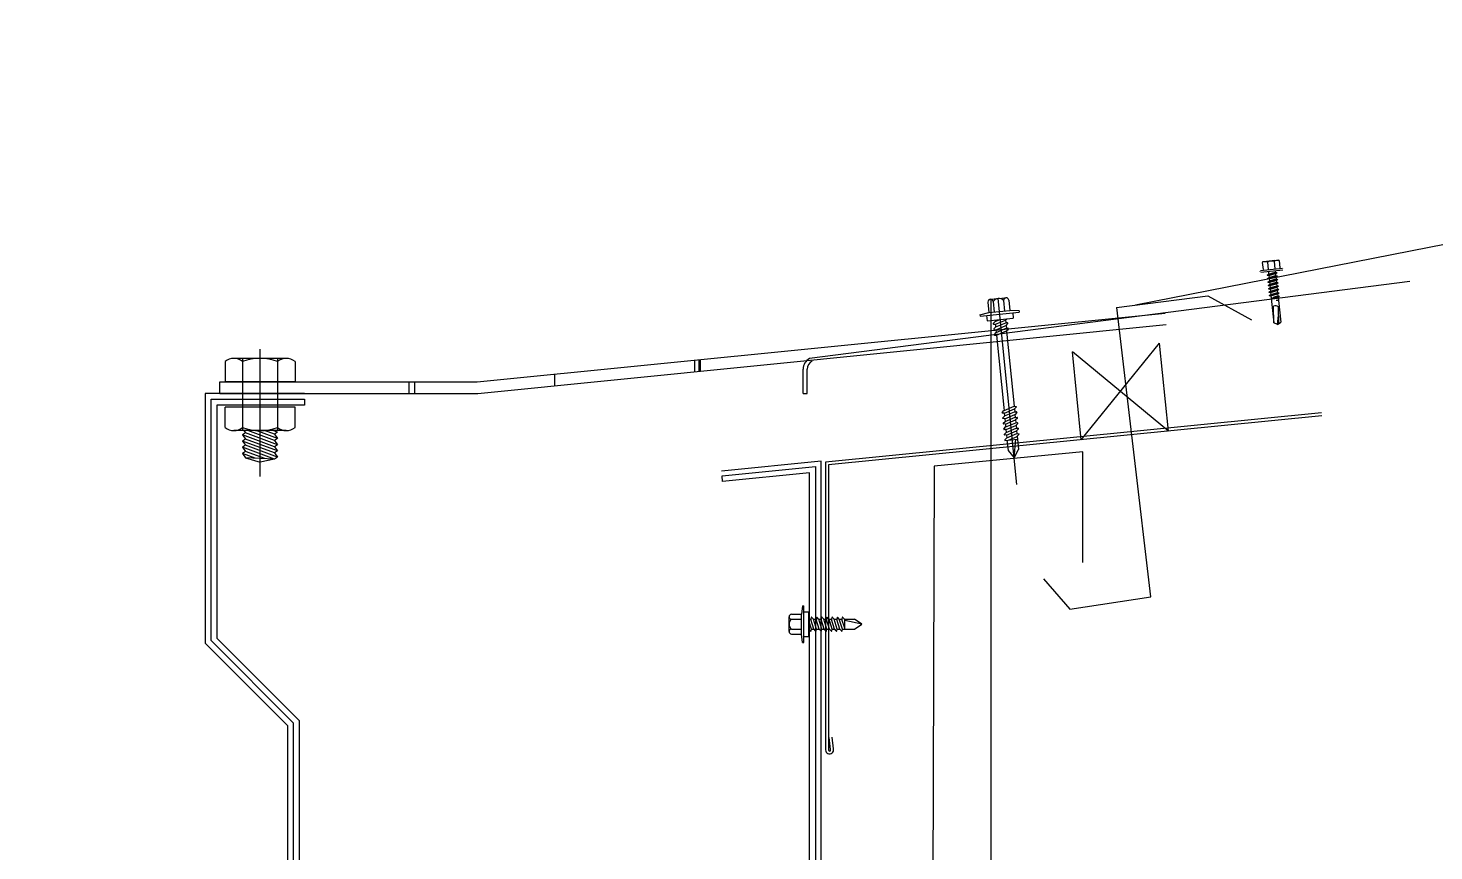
# Model space of a CAD drawing. Header units: metres. Extents: x 1610 to 5629, y 732 to 3974.
# Drawn here: x 1639.3978 to 1639.6675, y 909.7325 to 909.8905 of the extents above; entities that cross this region are included whole.
import ezdxf

# ---------------------------------------------------------------- set-up
doc = ezdxf.new("R2010")
doc.units = ezdxf.units.M
doc.header["$MEASUREMENT"] = 0
doc.header["$PDMODE"] = 2
doc.header["$PDSIZE"] = 50
doc.layers.get('0').update_dxf_attribs({"lineweight": 0})
doc.layers.get('Defpoints').update_dxf_attribs({"lineweight": 0})
doc.styles.get("Standard").update_dxf_attribs({"font": 'verdana.ttf', "height": 0.23})
doc.dimstyles.new('STANDARD$0', dxfattribs={"dimtxt": 0.23, "dimasz": 0.1, "dimexe": 2, "dimexo": 2, "dimgap": 0, "dimtad": 0, "dimzin": 0, "dimdsep": 46, "dimtxsty": 'Standard', "dimblk": 'OBLIQUE', "dimcen": -0.0625, "dimse1": 1, "dimse2": 1, "dimclrd": 7, "dimclre": 9, "dimclrt": 7, "dimadec": 0, "dimazin": 0, "dimtfac": 1, "dimtix": 1, "dimtofl": 0, "dimtmove": 2, "dimatfit": 3, "dimldrblk": 'OBLIQUE', "dimfxl": 0, "dimtolj": 1, "dimtzin": 0, "dimarcsym": 0})

# ---------------------------------------------------------------- blocks, each defined once
blk = doc.blocks.new('SRW-20')
for p, q in [((-2.705422169499799, 4.734488796530059), (-2.705422169499799, 2.029066627059365)), ((-2.029066627117571, 5.410844338883178), (2.029066627117571, 5.410844338854075)), ((-1.352711084735344, 4.734488796530059), (-1.352711084735344, 2.029066627059365)), ((1.352711084677139, 4.734488796500953), (1.352711084677139, 2.029066627059365)), ((2.705422169383381, 4.734488796530059), (2.705422169441589, 2.029066627030259)), ((-5.07266656772117, 1.690888855897356), (-2.705422169499799, 2.029066627059365)), ((-5.07266656772117, 1.690888855897356), (-5.07266656772117, 1.352711084735344)), ((-5.07266656772117, 1.352711084735344), (5.07266656766296, 1.352711084677139)), ((-3.381777711823815, 1.352711084706242), (-3.381777711823815, 0)), ((-3.381777711823815, 0), (3.381777711823815, 0)), ((-2.705422169441589, 2.029066627059365), (2.705422169499799, 2.029066627059365)), ((5.07266656766296, 1.690888855868251), (2.705422169441589, 2.029066627030259)), ((3.381777711823815, 1.352711084677139), (3.381777711823815, 0)), ((5.07266656766296, 1.690888855868251), (5.07266656766296, 1.352711084706242)), ((-1.868816154747037, -0.4361120414687323), (-1.368265371740561, -0.0186322928057052)), ((-1.868816154747037, -1.85252799550653), (-1.368265371740561, -1.435048246843503)), ((-1.868816154747037, -3.268943949544336), (-1.368265371740561, -2.851464200881308)), ((-1.824975299445213, -0.6132498307561037), (-1.378628323058364, -0.7083456031105017)), ((-1.824975299445213, -2.029665784793905), (-1.378628323058364, -2.124761557148302)), ((-1.824975299445213, -3.446081738831707), (-1.378628323058364, -3.541177511186106)), ((-1.352711084793553, -2.91038e-11), (-1.352711084793553, -0.0079450140765402)), ((-1.352711084793553, -0.7104601264582016), (-1.352711084735344, -1.42436096811434)), ((-1.352711084735344, -2.126876080495998), (-1.352711084735344, -2.840776922152143)), ((-1.352711084735344, -3.543292034533807), (-1.352711084735344, -4.25719287621905)), ((-1.333367849205385, -1.416069386119489), (1.327403977658832, -0.5899166617600713)), ((-1.333367849205385, -2.83248534015729), (1.327403977658832, -2.006332615797874)), ((-1.333367849205385, -4.248901294195093), (1.327403977658832, -3.422748569864778)), ((-1.327403977658832, -0.7060096649511252), (0.9464257521030957, -2.91038e-11)), ((-1.32740397771704, -2.122425618988926), (1.333367849147176, -1.296272894658613)), ((-1.32740397771704, -3.538841573026726), (1.333367849147176, -2.712688848696414)), ((1.352711084735344, -2.91038e-11), (1.352711084677139, -0.585466200282099)), ((1.352711084735344, -1.287981312634655), (1.352711084735344, -2.001882154319901)), ((1.352711084735344, -2.70439726670156), (1.352711084677139, -3.418298108357701)), ((1.368265371682352, -1.277294033963698), (1.868816154688829, -0.8598142852715682)), ((1.368265371682352, -2.693709988001498), (1.868816154688829, -2.27623023930937)), ((1.368265371682352, -4.110125942039302), (1.868816154688829, -3.692646193347171)), ((1.824975299387005, -0.6826764959841967), (1.378628323058364, -0.5875807236297989)), ((1.824975299387005, -2.099092450021998), (1.378628323058364, -2.0039966776676)), ((1.824975299387005, -3.515508404088901), (1.378628323058364, -3.420412631705402)), ((-1.868816154747037, -4.68535990361124), (-1.368265371740561, -4.267880154919112)), ((-1.868816154747037, -6.101775857649045), (-1.368265371740561, -5.684296108956912)), ((-1.868816154747037, -7.518191811715951), (-1.368265371740561, -7.100712063023821)), ((-1.824975299445213, -4.862497692898613), (-1.378628323058364, -4.957593465223908)), ((-1.824975299387005, -6.278913646936416), (-1.378628323116573, -6.37400941926171)), ((-1.824975299445213, -7.695329600974218), (-1.378628323116573, -7.790425373328617)), ((-1.352711084735344, -4.959707988571608), (-1.352711084735344, -5.673608830256853)), ((-1.352711084735344, -6.376123942609406), (-1.352711084735344, -7.090024784323759)), ((-1.333367849205385, -5.665317248232896), (1.327403977600625, -4.839164523902582)), ((-1.333367849205385, -7.081733202328903), (1.327403977600625, -6.255580477969486)), ((-1.333367849205385, -8.498149156366708), (1.327403977658832, -7.671996432036394)), ((-1.327403977658832, -4.955257527064532), (1.333367849147176, -4.129104802734219)), ((-1.32740397771704, -6.371673481102334), (1.333367849147176, -5.545520756772019)), ((-1.32740397771704, -7.788089435169238), (1.333367849147176, -6.961936710838926)), ((1.352711084677139, -4.120813220739364), (1.352711084677139, -4.834714062424609)), ((1.352711084677139, -5.537229174777166), (1.352711084677139, -6.251130016462411)), ((1.352711084677139, -6.953645128844073), (1.352711084677139, -7.667545970529318)), ((1.368265371682352, -5.526541896077106), (1.86881615463062, -5.109062147384972)), ((1.368265371682352, -6.942957850144012), (1.868816154688829, -6.525478101451881)), ((1.824975299387005, -4.931924358126707), (1.378628323058364, -4.836828585743205)), ((1.824975299328798, -6.34834031216451), (1.378628323000155, -6.253244539810112)), ((1.824975299328798, -7.764756266231414), (1.378628323058364, -7.669660493877018)), ((-1.868816154747037, -8.934607765753752), (-1.368265371740561, -8.517128017061623)), ((-1.824975299445213, -9.11174555501202), (-1.378628323116573, -9.206841327395523)), ((-1.352711084735344, -7.792539896676315), (-1.352711084735344, -8.506440738361562)), ((-1.352711084735344, -9.20895585071412), (-1.352711084735344, -9.854666864703177)), ((-1.352711084735344, -9.854666864703177), (1.352711084677139, -9.854666864674073)), ((-1.352711084735344, -9.854666864703177), (-1.352711084793553, -12.56008903411566)), ((-1.32740397771704, -9.204505389236147), (1.333367849147176, -8.378352664905831)), ((-1.140454892622073, -9.854666864703177), (1.327403977600625, -9.088412386074193)), ((-2.91038e-11, -14.58915566120413), (0.9725863542698788, -9.854666864644967)), ((1.14045489244745, -9.854666864674073), (1.333367849147176, -9.794768618943637)), ((1.352711084677139, -8.370061082881875), (1.352711084677139, -9.083961924567118)), ((1.352711084677139, -9.78647703694878), (1.352711084677139, -9.854666864674073)), ((1.352711084677139, -9.854666864674073), (1.352711084677139, -12.56008903411566)), ((1.368265371682352, -8.359373804181812), (1.86881615463062, -7.941894055489684)), ((1.368265371624147, -9.77578975824872), (1.868816154688829, -9.358310009556588)), ((1.824975299328798, -9.18117222029832), (1.378628323058364, -9.08607644791482)), ((-1.352711084793553, -12.56008903411566), (-2.91038e-11, -14.58915566120413)), ((-2.91038e-11, -14.58915566120413), (1.352711084677139, -12.56008903411566))]:
    blk.add_line(p, q)
for centre, radius, start, end in [((-2.029066627117571, 4.734488796530059), 0.6763555423608923, 0, 180), ((-8.73115e-11, 3.719955483131343), 1.690888855772311, 36.86989764117497, 143.1301023564905), ((2.029066627117571, 4.734488796530059), 0.6763555423608923, 0, 180), ((-1.303284010122297, -0.0965437879785895), 0.1014533313541339, 107.2492362302467, 129.829483170481), ((-1.803834793128769, -0.5140235366707202), 0.1014533313541339, 129.829483170481, 257.9727626916973), ((-1.803834793128769, -1.93043949070852), 0.1014533313541339, 129.829483170481, 257.9727626916973), ((-1.803834793128769, -3.346855444746323), 0.1014533313541339, 129.829483170481, 257.9727626916973), ((-1.357487816741922, -0.6091193090251183), 0.1014533313541339, 257.9727626882618, 287.2492362302467), ((-1.357487816741922, -2.025535263062919), 0.1014533313541339, 257.9727626882618, 287.2492362302467), ((-1.357487816741922, -3.441951217129826), 0.1014533313541339, 257.9727626882618, 287.2492362302467), ((-1.303284010122297, -1.51295974201639), 0.1014533313541339, 107.2492362302467, 129.829483170481), ((-1.303284010122297, -2.929375696054194), 0.1014533313541339, 107.2492362302467, 129.829483170481), ((1.357487816741922, -0.6868070176860785), 0.1014533313541339, 77.97276268826182, 107.2492362302467), ((1.357487816741922, -2.103222971723879), 0.1014533313541339, 77.97276268826182, 107.2492362302467), ((1.357487816741922, -3.519638925761681), 0.1014533313541339, 77.97276268826182, 107.2492362302467), ((1.357487816741922, -3.519638925761681), 0.1014533313541339, 77.97276268826182, 107.2492362302467), ((1.303284010122297, -1.199382538732606), 0.1014533313541339, 287.2492362302467, 309.8294831710151), ((1.303284010064089, -1.199382538761708), 0.1014533313541339, 287.2492362302467, 309.8294831710151), ((1.303284010064089, -2.615798492799513), 0.1014533313541339, 287.2492362302467, 309.8294831710151), ((1.303284010122297, -2.615798492770409), 0.1014533313541339, 287.2492362302467, 309.8294831710151), ((1.803834793070564, -0.7819027900695801), 0.1014533313541339, 309.8294831704811, 77.97276268826182), ((1.803834793070564, -2.198318744107377), 0.1014533313541339, 309.8294831704811, 77.97276268826182), ((1.803834793070564, -3.614734698145185), 0.1014533313541339, 309.8294831704811, 77.97276268826182), ((-1.803834793128769, -4.76327139881323), 0.1014533313541339, 129.829483170481, 257.9727626916973), ((-1.803834793070564, -6.179687352821928), 0.1014533313541339, 129.829483170481, 257.9727626916973), ((-1.803834793128769, -7.596103306888836), 0.1014533313541339, 129.829483170481, 257.9727626916973), ((-1.357487816741922, -4.858367171167627), 0.1014533313541339, 257.9727626882618, 287.2492362302467), ((-1.35748781680013, -6.274783125176327), 0.1014533313541339, 257.9727626898928, 287.2492362302467), ((-1.303284010122297, -4.345791650091996), 0.1014533313541339, 107.2492362302467, 129.829483170481), ((-1.303284010122297, -5.762207604129799), 0.1014533313541339, 107.2492362302467, 129.829483170481), ((-1.303284010122297, -7.178623558225808), 0.1014533313541339, 107.2492362302467, 129.829483170481), ((1.357487816741922, -4.936054879828589), 0.1014533313541339, 77.97276268826182, 107.2492362302467), ((1.357487816683714, -6.352470833866391), 0.1014533313541339, 77.97276268826182, 107.2492362302467), ((1.357487816741922, -7.768886787933292), 0.1014533313541339, 77.97276268826182, 107.2492362302467), ((1.303284010122297, -4.032214446808212), 0.1014533313541339, 287.2492362302467, 309.8294831710151), ((1.303284010064089, -5.448630400846012), 0.1014533313541339, 287.2492362302467, 309.8294831710151), ((1.303284010122297, -6.865046354912919), 0.1014533313541339, 287.2492362302467, 309.8294831704811), ((1.803834793070564, -5.031150652153883), 0.1014533313541339, 309.8294831704811, 77.97276268989278), ((1.803834793012356, -6.447566606249893), 0.1014533313541339, 309.8294831704811, 77.97276269006647), ((-1.803834793128769, -9.012519260926636), 0.1014533313541339, 129.829483170481, 257.9727626882618), ((-1.35748781680013, -7.691199079272338), 0.1014533313541339, 257.9727626898928, 287.2492362302467), ((-1.35748781680013, -9.10761503331014), 0.1014533313541339, 257.9727626882618, 287.2492362302467), ((-1.303284010122297, -8.595039512263611), 0.1014533313541339, 107.2492362302467, 129.829483170481), ((1.357487816683714, -9.1853027419711), 0.1014533313541339, 77.97276268826182, 107.2492362302467), ((1.303284010064089, -8.281462308950722), 0.1014533313541339, 287.2492362302467, 309.8294831710151), ((1.303284010064089, -9.697878263017627), 0.1014533313541339, 287.2492362302467, 309.8294831704811), ((1.803834793012356, -7.863982560316797), 0.1014533313541339, 309.8294831704811, 77.97276269006647), ((1.803834793012356, -9.2803985143546), 0.1014533313541339, 309.8294831704811, 77.97276268989278)]:
    blk.add_arc(centre, radius, start, end)
blk = doc.blocks.new('SRW-55')
for p, q in [((-3.606557377061107, 6.31147540983511), (-3.606557377119314, 2.704918032744898)), ((-2.704918032832208, 7.213114754093112), (2.704918032774, 7.213114754093112)), ((-1.803278688545104, 6.31147540983511), (-1.803278688603313, 2.704918032744898)), ((1.803278688486898, 6.31147540983511), (1.803278688486898, 2.704918032744898)), ((3.606557377002899, 6.31147540983511), (3.606557377002899, 2.704918032744898)), ((-6.762295082007769, 2.254098360659555), (-3.606557377119314, 2.704918032744898)), ((-6.762295082007769, 2.254098360659555), (-6.762295082007769, 1.803278688516001)), ((-6.762295082007769, 1.803278688516001), (6.762295081891353, 1.803278688516001)), ((-4.508196721348213, 1.803278688516001), (-4.50819672129, 0)), ((-4.50819672129, 0), (4.50819672129, 0)), ((-3.606557377061107, 2.704918032774), (3.606557377119314, 2.704918032744898)), ((-1.803278688545104, 0), (-1.803278688545104, -0.5679221832251642)), ((-1.777492513851028, -0.5568688006605953), (0.0160025292716455, 0)), ((1.824013873207149, -0.3718694775016047), (2.269878753373625, 0)), ((6.762295081891353, 2.254098360630451), (3.606557377002899, 2.704918032744898)), ((4.50819672129, 1.803278688486898), (4.50819672129, 0)), ((6.762295081891353, 2.254098360630451), (6.762295081891353, 1.803278688516001)), ((-2.491290551697602, -1.138705171761102), (-1.824013873265355, -0.5821692328318023)), ((-2.49129055175581, -3.026907858118648), (-1.824013873265355, -2.470371919160243)), ((-2.49129055175581, -4.915110544476192), (-1.824013873265355, -4.358574605488683)), ((-2.432846970536048, -1.374844879581359), (-1.837828567047834, -1.501615615503397)), ((-2.432846970594253, -3.263047565968006), (-1.837828566989628, -3.389818301860942)), ((-1.803278688545104, -1.504434454604051), (-1.803278688545104, -2.456124869553605)), ((-1.803278688545104, -3.392637140903388), (-1.803278688545104, -4.344327555911148)), ((-1.777492513851028, -2.445071486989036), (1.7695421668177, -1.343739784962961)), ((-1.777492513792821, -4.333274173317477), (1.7695421668177, -3.231942471320508)), ((-1.769542166875905, -1.498501611698884), (1.777492513734614, -0.3971699096728116)), ((-1.769542166875905, -3.386704298027324), (1.777492513734614, -2.285372596001252)), ((-1.769542166875905, -5.274906984355767), (1.777492513734614, -4.173575282358796)), ((1.803278688486898, -0.3861165271082427), (1.803278688486898, -1.337806942057796)), ((1.803278688486898, -2.274319213436684), (1.803278688486898, -3.226009628386237)), ((1.803278688486898, -4.16252189976512), (1.803278688486898, -5.452951151470188)), ((1.824013873207149, -2.260072163830042), (2.491290551639393, -1.703536224871639)), ((1.824013873207149, -4.14827485018759), (2.491290551639393, -3.591738911200081)), ((2.432846970536048, -1.467396517051384), (1.837828566989628, -1.340625781129344)), ((2.432846970536048, -3.355599203379825), (1.837828566989628, -3.228828467486891)), ((-2.432846970594253, -5.151250252325549), (-1.837828567047834, -5.278020988189378)), ((-1.803278688545104, -5.280839827260934), (-1.803278688545104, -30.17503923445474)), ((1.803278688486898, -5.452951151470188), (1.803278688486898, -30.13289790891577)), ((-2.49129055175581, -31.82199882497662), (-1.824013873323563, -31.26546288604732)), ((-2.49129055175581, -33.71020151133417), (-1.824013873323563, -33.15366557237576)), ((-1.837828566989628, -32.18490926871891), (-2.432846970594253, -32.05813853282598)), ((-1.803278688545104, -30.29952542146202), (-1.803278688545104, -31.25121583641157)), ((-1.803278688545104, -32.18772810779046), (-1.803278688545104, -33.13941852276912)), ((-1.777492513851028, -31.24016245387611), (1.7695421668177, -30.13883075182093)), ((-1.777492513851028, -33.12836514020455), (1.7695421668177, -32.02703343817848)), ((-1.769542166875905, -32.1817952649144), (1.777492513734614, -31.08046356285922)), ((-1.769542166875905, -34.06999795124284), (1.777492513734614, -32.96866624921678)), ((1.803278688486898, -31.06941018032376), (1.803278688486898, -32.02110059524421)), ((1.803278688486898, -32.9576128666522), (1.803278688486898, -33.90930328160175)), ((2.491290551639393, -30.49862719175871), (1.824013873265355, -31.05516313068802)), ((2.491290551639393, -32.38682987808715), (1.824013873265355, -32.94336581704556)), ((1.83782856693142, -30.13571674801643), (2.432846970536048, -30.26248748390935)), ((1.83782856693142, -32.02391943434486), (2.432846970536048, -32.1506901702669)), ((-2.49129055175581, -35.59840419769171), (-1.824013873323563, -35.0418682587333)), ((-2.49129055175581, -37.48660688404925), (-1.824013873323563, -36.93007094506175)), ((-1.837828566989628, -34.07311195507646), (-2.432846970594253, -33.94634121915442)), ((-1.837828566989628, -35.961314641434), (-2.432846970594253, -35.83454390551196)), ((-1.837828566989628, -37.84951732776243), (-2.432846970594253, -37.72274659186951)), ((-1.803278688545104, -34.07593079411891), (-1.803278688545104, -35.02762120912666)), ((-1.803278688545104, -35.96413348047645), (-1.803278688545104, -36.91582389548421)), ((-1.803278688545104, -37.85233616683399), (-1.803278688545104, -38.80402658181265)), ((-1.777492513851028, -35.01656782653299), (1.7695421668177, -33.91523612453602)), ((-1.777492513851028, -36.90477051289054), (1.7695421668177, -35.80343881089357)), ((-1.777492513851028, -38.79297319924808), (1.7695421668177, -37.69164149725111)), ((-1.769542166875905, -35.95820063760039), (1.777492513734614, -34.8568689355743)), ((-1.769542166875905, -37.84640332392882), (1.777492513734614, -36.74507162193186)), ((1.803278688486898, -34.84581555300974), (1.803278688486898, -35.79750596795931)), ((1.803278688486898, -36.73401823936729), (1.803278688486898, -37.68570865431685)), ((2.491290551639393, -34.2750325644447), (1.824013873265355, -34.8315685034031)), ((2.491290551639393, -36.16323525080224), (1.824013873265355, -36.71977118976065)), ((2.491290551639393, -38.05143793715979), (1.824013873265355, -38.60797387611819)), ((1.83782856693142, -33.91212212070242), (2.432846970536048, -34.03889285659534)), ((1.83782856693142, -35.80032480705995), (2.432846970536048, -35.92709554295288)), ((1.83782856693142, -37.6885274934175), (2.432846970536048, -37.81529822931043)), ((-2.49129055175581, -39.3748095704068), (-1.824013873323563, -38.81827363141929)), ((-2.49129055175581, -41.26301225676435), (-1.824013873323563, -40.7064763177768)), ((-2.485359490528936, -41.47540983612997), (1.803278688486898, -41.47540983607178)), ((-1.837828566989628, -39.73772001412), (-2.432846970594253, -39.61094927822705)), ((-1.803278688545104, -39.74053885319154), (-1.803278688545104, -40.69222926817018)), ((-1.803278688603313, -41.47540983612997), (-1.803278688545104, -45.08196721313288)), ((-1.777492513851028, -40.68117588560563), (1.7695421668177, -39.57984418360866)), ((-1.769542166875905, -39.73460601028637), (1.777492513734614, -38.6332743082894)), ((-1.294817913294535, -41.47540983612997), (1.777492513734614, -40.52147699464695)), ((-2.91038e-11, -47.78688524590689), (1.296540159470167, -41.47540983604267)), ((1.803278688486898, -38.62222092572483), (1.803278688486898, -39.57391134067439)), ((1.803278688486898, -40.51042361205327), (1.803278688486898, -41.47540983607178)), ((1.803278688486898, -41.47540983607178), (1.803278688486898, -45.08196721313288)), ((2.491290551639393, -39.93964062351733), (1.824013873265355, -40.49617656244664)), ((1.83782856693142, -39.57673017974594), (2.432846970536048, -39.70350091566798)), ((-1.803278688545104, -45.08196721313288), (-2.91038e-11, -47.78688524590689)), ((-2.91038e-11, -47.78688524590689), (1.803278688486898, -45.08196721313288))]:
    blk.add_line(p, q)
for centre, radius, start, end in [((-2.704918032832208, 6.31147540983511), 0.9016393442622948, 359.9999999999969, 179.999999999997), ((-8.73115e-11, 4.959016393608178), 2.254098360482545, 36.86989764090518, 143.1301023566877), ((2.704918032774, 6.31147540983511), 0.9016393442622948, 359.9999999999969, 179.999999999997), ((-2.404664881323693, -1.24256780766882), 0.1352459016393442, 129.8294831705882, 257.9727626888492), ((-2.404664881323693, -3.130770494055469), 0.1352459016393442, 129.8294831707322, 257.9727626920613), ((-1.809646477777278, -1.369338543590854), 0.1352459016393442, 257.9727626859408, 287.2492362300611), ((-1.809646477777278, -3.257541229948401), 0.1352459016393442, 257.9727626884571, 287.2492362298917), ((-1.737388202949659, -0.6860318687395193), 0.1352459016393442, 107.2492362299194, 129.8294831706461), ((-1.737388202949659, -2.57423455506796), 0.1352459016393442, 107.2492362301347, 129.8294831704259), ((-1.737388202891452, -4.462437241396402), 0.1352459016393442, 107.2492362299023, 129.8294831707322), ((1.80964647771907, -1.472902853041887), 0.1352459016393442, 77.97276268845692, 107.249236229963), ((1.80964647771907, -3.361105539399431), 0.1352459016393442, 77.9727626880647, 107.2492362298917), ((1.737388202833245, -0.2680068415938877), 0.1352459016393442, 287.2492362300007, 309.8294831710748), ((1.737388202833245, -2.156209527922329), 0.1352459016393442, 287.2492362298282, 309.829483171217), ((1.737388202833245, -4.044412214250765), 0.1352459016393442, 287.249236229572, 309.8294831717828), ((2.404664881265488, -1.599673588963923), 0.1352459016393442, 309.8294831708761, 77.97276268784347), ((2.404664881265488, -3.487876275292363), 0.1352459016393442, 309.8294831708761, 77.97276268958196), ((-2.404664881323693, -5.018973180383905), 0.1352459016393442, 129.8294831698755, 257.9727626913203), ((-1.809646477777278, -5.145743916276837), 0.1352459016393442, 257.9727626899057, 287.2492362296368), ((-2.404664881323693, -31.92586146091344), 0.1352459016393442, 129.8294831706525, 257.9727626886856), ((-2.404664881323693, -33.81406414724188), 0.1352459016393442, 129.8294831706525, 257.9727626886856), ((-1.809646477777278, -32.05263219680637), 0.1352459016393442, 257.9727626882828, 287.2492362299993), ((-1.737388202949659, -31.36932552195503), 0.1352459016393442, 107.2492362299403, 129.8294831705267), ((-1.737388202949659, -33.25752820828347), 0.1352459016393442, 107.2492362299403, 129.8294831705267), ((1.80964647771907, -30.26799381992896), 0.1352459016393442, 77.97276268803947, 107.2492362300222), ((1.80964647771907, -32.1561965062574), 0.1352459016393442, 77.97276268803947, 107.2492362300222), ((1.737388202833245, -30.9513004947803), 0.1352459016393442, 287.2492362300396, 309.8294831710626), ((1.737388202833245, -32.83950318110874), 0.1352459016393442, 287.2492362300396, 309.8294831710626), ((2.404664881265488, -30.39476455582189), 0.1352459016393442, 309.8294831708295, 77.9727626885157), ((2.404664881265488, -32.28296724217944), 0.1352459016393442, 309.8294831708295, 77.9727626885157), ((-2.404664881323693, -35.70226683359942), 0.1352459016393442, 129.8294831706525, 257.9727626886856), ((-2.404664881323693, -37.59046951995697), 0.1352459016393442, 129.8294831706525, 257.9727626886856), ((-1.809646477777278, -33.94083488316392), 0.1352459016393442, 257.9727626882828, 287.2492362299993), ((-1.809646477777278, -35.82903756952146), 0.1352459016393442, 257.9727626882828, 287.2492362299993), ((-1.809646477777278, -37.7172402558499), 0.1352459016393442, 257.9727626882828, 287.2492362299993), ((-1.737388202949659, -35.14573089461193), 0.1352459016393442, 107.2492362299403, 129.8294831705267), ((-1.737388202949659, -37.03393358096946), 0.1352459016393442, 107.2492362299403, 129.8294831705267), ((1.80964647771907, -34.04439919261495), 0.1352459016393442, 77.97276268803947, 107.2492362300222), ((1.80964647771907, -35.93260187897249), 0.1352459016393442, 77.97276268803947, 107.2492362300222), ((1.80964647771907, -37.82080456533004), 0.1352459016393442, 77.97276268803947, 107.2492362300222), ((1.737388202833245, -34.72770586746629), 0.1352459016393442, 287.2492362300396, 309.8294831710626), ((1.737388202833245, -36.61590855382383), 0.1352459016393442, 287.2492362300396, 309.8294831710626), ((2.404664881265488, -34.17116992853698), 0.1352459016393442, 309.8294831708295, 77.9727626885157), ((2.404664881265488, -36.05937261486543), 0.1352459016393442, 309.8294831708295, 77.9727626885157), ((2.404664881265488, -37.94757530122297), 0.1352459016393442, 309.8294831708295, 77.9727626885157), ((-2.404664881323693, -39.47867220631451), 0.1352459016393442, 129.8294831706525, 257.9727626886856), ((-2.404664881323693, -41.36687489264295), 0.1352459016393442, 129.8294831706525, 233.3695785917325), ((-1.809646477777278, -39.60544294220746), 0.1352459016393442, 257.9727626882828, 287.2492362299993), ((-1.737388202949659, -38.92213626732701), 0.1352459016393442, 107.2492362299403, 129.8294831705267), ((-1.737388202949659, -40.81033895368454), 0.1352459016393442, 107.2492362299403, 129.8294831705267), ((1.80964647771907, -39.70900725168758), 0.1352459016393442, 77.97276268803947, 107.2492362300222), ((1.737388202833245, -38.50411124018137), 0.1352459016393442, 287.2492362300396, 309.8294831710626), ((1.737388202833245, -40.39231392653888), 0.1352459016393442, 287.2492362300396, 309.8294831710626), ((2.404664881265488, -39.83577798758051), 0.1352459016393442, 309.8294831708295, 77.9727626885157)]:
    blk.add_arc(centre, radius, start, end)
blk = doc.blocks.new('_Oblique')
at = {"color": 0, "linetype": 'ByBlock', "lineweight": -2}
blk.add_line((-0.5, -0.5), (0.5, 0.5), dxfattribs=at)
blk = doc.blocks.new('*D132')
at = {"color": 7, "lineweight": -2}
for p, q in [((1637.985366360638, 911.7730019896637), (1637.985366360638, 908.1126947844182)), ((1637.985366360638, 903.7736636033504), (1637.985366360638, 907.4339708085957))]:
    blk.add_line(p, q, dxfattribs=at)
at = {"layer": 'Defpoints', "color": 0}
for p in [(1649.468520557482, 911.7730019896637), (1637.985366360638, 903.7736636033504), (1637.985366360638, 903.7736636033504)]:
    blk.add_point(p, dxfattribs=at)
at = {"color": 7, "lineweight": -2, "xscale": 0.1, "yscale": 0.1, "zscale": 0.1}
for p, rotation in [((1637.985366360638, 911.7730019896637), 90), ((1637.985366360638, 903.7736636033504), 270)]:
    blk.add_blockref('_Oblique', p, dxfattribs=dict(at, rotation=rotation))
at = {"color": 7, "insert": (1637.985366360638, 907.7733327965074), "char_height": 0.23, "attachment_point": 5, "rotation": 90}
blk.add_mtext('\\A1;8.00', dxfattribs=at)
blk = doc.blocks.new('*D133')
at = {"color": 7, "lineweight": -2}
for p, q in [((1638.32283861744, 911.7730019896637), (1638.32283861744, 907.6133898817998)), ((1638.32283861744, 902.7736636033513), (1638.32283861744, 906.9332757112152))]:
    blk.add_line(p, q, dxfattribs=at)
at = {"layer": 'Defpoints', "color": 0}
for p in [(1649.468520557482, 911.7730019896637), (1638.32283861744, 902.7736636033513), (1649.468520557482, 902.7736636033513)]:
    blk.add_point(p, dxfattribs=at)
at = {"color": 7, "lineweight": -2, "xscale": 0.1, "yscale": 0.1, "zscale": 0.1}
for p, rotation in [((1638.32283861744, 911.7730019896637), 90), ((1638.32283861744, 902.7736636033513), 270)]:
    blk.add_blockref('_Oblique', p, dxfattribs=dict(at, rotation=rotation))
at = {"color": 7, "insert": (1638.32283861744, 907.2733327965076), "char_height": 0.23, "attachment_point": 5, "rotation": 90}
blk.add_mtext('\\A1;9.00', dxfattribs=at)

msp = doc.modelspace()

# ---------------------------------------------------------------- linework, layer by layer
at = {"color": 7}
for p, q in [((1649.471890161087, 911.7736636033513), (1639.610193509779, 909.8373428225432)), ((1639.634544473708, 909.8455257662728), (1639.63469203291, 909.8441626585187)), ((1639.634683393143, 909.8456984144698), (1639.635020925151, 909.8457349535927)), ((1639.635020925151, 909.8457349535927), (1639.637279790131, 909.8459794836727)), ((1639.635357299877, 909.845771367662), (1639.636943414364, 909.845943069083)), ((1639.635524947155, 909.8455729715872), (1639.635677445007, 909.8441642597501)), ((1639.636822107428, 909.8457133932483), (1639.636974604759, 909.844304681151)), ((1639.637279790131, 909.8459794836727), (1639.637617320576, 909.8460160217546)), ((1639.637789969031, 909.8458771018004), (1639.637937529277, 909.8445139935268)), ((1639.634070521293, 909.8438326954907), (1639.634071928168, 909.8438197142128)), ((1639.634209442809, 909.8440053436867), (1639.638442607999, 909.844463597474)), ((1639.634244575059, 909.84368079426), (1639.638477740773, 909.8441390480459)), ((1639.635467155377, 909.8430678161118), (1639.637377485547, 909.8436220390297)), ((1639.635467155377, 909.8430678161118), (1639.635771020369, 909.8432949978724)), ((1639.635467155377, 909.8430678161118), (1639.635800203104, 909.843025415795)), ((1639.635537422481, 909.8424187175181), (1639.637447753173, 909.8429729393933)), ((1639.635537422481, 909.8424187175181), (1639.635841287474, 909.842645899015)), ((1639.635537422481, 909.8424187175181), (1639.635870470733, 909.84237631746)), ((1639.635607688545, 909.841769618921), (1639.637518020279, 909.842323839495)), ((1639.635607688545, 909.841769618921), (1639.635911553537, 909.8419967993788)), ((1639.635712059321, 909.8438396530053), (1639.635771020369, 909.8432949978724)), ((1639.635771020369, 909.8432949978724), (1639.637044438859, 909.843664439348)), ((1639.635800203104, 909.843025415795), (1639.637073621076, 909.84339485753)), ((1639.635800203104, 909.843025415795), (1639.635841287474, 909.842645899015)), ((1639.635841287474, 909.842645899015), (1639.637114704924, 909.8430153394501)), ((1639.635870470733, 909.84237631746), (1639.637143888181, 909.8427457589353)), ((1639.635870470733, 909.84237631746), (1639.635911553537, 909.8419967993788)), ((1639.635911553537, 909.8419967993788), (1639.63718497255, 909.8423662411149)), ((1639.635940736796, 909.8417272175618), (1639.637214155287, 909.8420966590377)), ((1639.637010257554, 909.8439801879983), (1639.637044438859, 909.843664439348)), ((1639.637044438859, 909.843664439348), (1639.637377485547, 909.8436220390297)), ((1639.637073621076, 909.84339485753), (1639.637377485547, 909.8436220390297)), ((1639.637073621076, 909.84339485753), (1639.637114704924, 909.8430153394501)), ((1639.637114704924, 909.8430153394501), (1639.637447753173, 909.8429729393933)), ((1639.637143888181, 909.8427457589353), (1639.637447753173, 909.8429729393933)), ((1639.637143888181, 909.8427457589353), (1639.63718497255, 909.8423662411149)), ((1639.637214155287, 909.8420966590377), (1639.637518020279, 909.842323839495)), ((1639.637214155287, 909.8420966590377), (1639.637255239658, 909.8417171412171)), ((1639.638615254892, 909.8443246772597), (1639.638616660203, 909.844311696241)), ((1639.66288930695, 909.8418926166048), (1639.547658356315, 909.8270803031256)), ((1639.635607688545, 909.841769618921), (1639.635940736796, 909.8417272175618)), ((1639.635677955131, 909.8411205190226), (1639.637588287907, 909.8416747408992)), ((1639.635677955131, 909.8411205190226), (1639.635981821164, 909.841347700522)), ((1639.635677955131, 909.8411205190226), (1639.636011003898, 909.8410781189654)), ((1639.635748222237, 909.8404714191248), (1639.637658555012, 909.8410256410016)), ((1639.635748222237, 909.8404714191248), (1639.636052088792, 909.8406986008844)), ((1639.635748222237, 909.8404714191248), (1639.636081271526, 909.840429019068)), ((1639.635818489341, 909.8398223207913), (1639.637728821076, 909.8403765424052)), ((1639.635818489341, 909.8398223207913), (1639.636122354854, 909.8400495009872)), ((1639.635818489341, 909.8398223207913), (1639.636151538631, 909.8397799204738)), ((1639.635888756967, 909.8391732208908), (1639.637799088702, 909.8397274427666)), ((1639.635888756967, 909.8391732208908), (1639.636192621961, 909.8394004026512)), ((1639.635940736796, 909.8417272175618), (1639.635981821164, 909.841347700522)), ((1639.635981821164, 909.841347700522), (1639.637255239658, 909.8417171412171)), ((1639.636011003898, 909.8410781189654), (1639.637284422392, 909.841447560442)), ((1639.636011003898, 909.8410781189654), (1639.636052088792, 909.8406986008844)), ((1639.636052088792, 909.8406986008844), (1639.637325505719, 909.8410680426216)), ((1639.636081271526, 909.840429019068), (1639.637354690018, 909.8407984615848)), ((1639.636081271526, 909.840429019068), (1639.636122354854, 909.8400495009872)), ((1639.636122354854, 909.8400495009872), (1639.637395773347, 909.8404189427232)), ((1639.636151538631, 909.8397799204738), (1639.637424957648, 909.840149362208)), ((1639.636151538631, 909.8397799204738), (1639.636192621961, 909.8394004026512)), ((1639.636192621961, 909.8394004026512), (1639.637466040453, 909.8397698441278)), ((1639.636221804696, 909.839130820573), (1639.637495223709, 909.83950026231)), ((1639.637255239658, 909.8417171412171), (1639.637588287907, 909.8416747408992)), ((1639.637284422392, 909.841447560442), (1639.637588287907, 909.8416747408992)), ((1639.637284422392, 909.841447560442), (1639.637325505719, 909.8410680426216)), ((1639.637325505719, 909.8410680426216), (1639.637658555012, 909.8410256410016)), ((1639.637354690018, 909.8407984615848), (1639.637658555012, 909.8410256410016)), ((1639.637354690018, 909.8407984615848), (1639.637395773347, 909.8404189427232)), ((1639.637395773347, 909.8404189427232), (1639.637728821076, 909.8403765424052)), ((1639.637424957648, 909.840149362208), (1639.637728821076, 909.8403765424052)), ((1639.637424957648, 909.840149362208), (1639.637466040453, 909.8397698441278)), ((1639.637466040453, 909.8397698441278), (1639.637799088702, 909.8397274427666)), ((1639.637495223709, 909.83950026231), (1639.637799088702, 909.8397274427666)), ((1639.637495223709, 909.83950026231), (1639.637536308079, 909.839120744228)), ((1639.582491911651, 907.4443858497287, -23.30888888713069), (1639.582514364448, 909.8384832678876, -55.54783481805143)), ((1639.587427001049, 909.8029214722279), (1639.583857391648, 909.8386175711943)), ((1639.606609164306, 909.8368820743033), (1639.624109739478, 909.8391316786646)), ((1639.61315705988, 909.7813145467093), (1639.606636785413, 909.8368856245751)), ((1639.624109739478, 909.8391316786646), (1639.632474666028, 909.8345350902904)), ((1639.635888756967, 909.8391732208908), (1639.636221804696, 909.839130820573)), ((1639.636221804696, 909.839130820573), (1639.636337239753, 909.8380644856031)), ((1639.636221804696, 909.839130820573), (1639.636262889067, 909.8387513027549)), ((1639.636292073365, 909.8384817222394), (1639.636333156693, 909.8381022041569)), ((1639.636337239753, 909.8380644856031), (1639.63678277071, 909.8339488373821)), ((1639.636534548107, 909.8386861019568), (1639.637869355808, 909.8390783441721)), ((1639.636534548107, 909.8386861019568), (1639.636838413099, 909.8389132824148)), ((1639.636534548107, 909.8386861019568), (1639.636867596879, 909.8386437008577)), ((1639.63678277071, 909.8339488373821), (1639.636716665869, 909.837162587635)), ((1639.636838413099, 909.8389132824148), (1639.637536308079, 909.839120744228)), ((1639.636867596879, 909.8386437008577), (1639.637565490815, 909.8388511637145)), ((1639.63718497255, 909.8383005068588), (1639.637518020279, 909.8382581052373)), ((1639.637536308079, 909.839120744228), (1639.637869355808, 909.8390783441721)), ((1639.637565490815, 909.8388511637145), (1639.637869355808, 909.8390783441721)), ((1639.637565490815, 909.8388511637145), (1639.637635437988, 909.8382050200743)), ((1639.637565490815, 909.8388511637145), (1639.637606575185, 909.8384716456333)), ((1639.637635437988, 909.8382050200743), (1639.638080969987, 909.8340893708138)), ((1639.637702693342, 909.8338159140989), (1639.637636588498, 909.8370296643524)), ((1639.483911315666, 909.8226240025008), (1639.615897949085, 909.8358226666237)), ((1639.637472440165, 909.8336443458107), (1639.63678277071, 909.8339488373821)), ((1639.637472440165, 909.8336443458107), (1639.637672133952, 909.8353509496768)), ((1639.637472440165, 909.8336443458107), (1639.638080969987, 909.8340893708138)), ((1639.484022935491, 909.8203860475787), (1639.616120633797, 909.83359581767)), ((1639.442248430709, 909.8044183463478), (1639.442248430709, 909.8288748551199)), ((1639.599828351355, 909.811459797045), (1639.614837419294, 909.8300528753059)), ((1639.61652971369, 909.8131299334348), (1639.614837419294, 909.8300528753059)), ((1639.43553540564, 909.8265399342703), (1639.43553540564, 909.8226240025008)), ((1639.447283199902, 909.8270993537642), (1639.437213660993, 909.8270993537642)), ((1639.438891918434, 909.8270993537642), (1639.438891918434, 909.8132531261)), ((1639.445604943505, 909.8270993537642), (1639.445604943505, 909.8132531261)), ((1639.448961456301, 909.8265399342703), (1639.448961456301, 909.8226240025008)), ((1639.525601076605, 909.82679297884, 18.16039224493442), (1639.525601076605, 909.8245438617723, 18.15600729109953)), ((1639.526537456926, 909.8246374998081, -53.28811910326685), (1639.526537473372, 909.8268866185238, -53.3372329706256)), ((1639.526720054196, 909.8269048766065, 18.16728633967283), (1639.526720054196, 909.824655759536, 18.16289937485668)), ((1639.599828351355, 909.811459797045), (1639.598136058001, 909.8283827389167)), ((1639.61652971369, 909.8131299334348), (1639.598136058001, 909.8283827389167)), ((1639.498745619105, 909.8241074329352, 18.15519537425236), (1639.498745619105, 909.8218583159684, 18.15081039248729)), ((1639.546466088923, 909.8203549189276), (1639.546466083711, 909.8250485209047)), ((1639.54723260236, 909.8203549189276), (1639.547232597671, 909.8250474558496)), ((1639.45075028779, 909.8203860475787, -0.909381687138202), (1639.431727671863, 909.8203860475787, -0.909381687138202)), ((1639.431727671863, 909.8203860475787, -0.909381687138202), (1639.431727671863, 909.7724620051728, -0.909381687138202)), ((1639.434525116362, 909.8226240025008), (1639.483911315666, 909.8226240025008)), ((1639.434525116362, 909.8203860475787), (1639.434525116362, 909.8226240025008)), ((1639.434525116362, 909.8203860475787), (1639.484022935491, 909.8203860475787)), ((1639.448961456301, 909.8226240025008), (1639.43553540564, 909.8226240025008)), ((1639.470771184015, 909.8226240025008, 18.15901761365654), (1639.470771184015, 909.8203860475787, 18.15465236255462)), ((1639.471890161086, 909.8226240025008, 18.15234215136535), (1639.471890161086, 909.8203860475787, 18.14797890363052)), ((1639.546466088923, 909.8203549189276), (1639.54723260236, 909.8203549189276)), ((1639.432846649454, 909.772925501389, -23.73253617580199), (1639.432846649454, 909.819267070248, -23.73253617580199)), ((1639.432846649454, 909.819267070248, -23.73253617580199), (1639.45075028779, 909.819267070248, -23.73253617580199)), ((1639.45075028779, 909.8181480929177, -23.73253617580199), (1639.433965628087, 909.8181480929177, -23.73253617580199)), ((1639.433965628087, 909.8181480929177, -23.73253617580199), (1639.433965628087, 909.7733889965629, -23.73253617580199)), ((1639.43553540564, 909.8138125442932), (1639.43553540564, 909.8177284763212)), ((1639.448961456301, 909.8177284763212), (1639.43553540564, 909.8177284763212)), ((1639.448961456301, 909.8138125442932), (1639.448961456301, 909.8177284763212)), ((1639.45075028779, 909.819267070248, -23.73253617580199), (1639.45075028779, 909.8181480929177, -23.73253617580199)), ((1639.645897820615, 909.8166490524727, -0.909381687138202), (1639.550747900693, 909.8071826065967, -0.909381687138202)), ((1639.645953210288, 909.8160923130753, -0.909381687138202), (1639.551307389488, 909.8066760186093, -0.909381687138202)), ((1639.447283199902, 909.8132531261), (1639.437213660993, 909.8132531261)), ((1639.439451336365, 909.8128179111787), (1639.438891918434, 909.812428421749)), ((1639.445045525054, 909.8101514461321), (1639.438891918434, 909.812428421749)), ((1639.438891918434, 909.812428421749), (1639.439451336365, 909.8116249356602)), ((1639.439148322792, 909.8132531261), (1639.439451336365, 909.8128179111787)), ((1639.445604943505, 909.8105409350417), (1639.439451336365, 909.8128179111787)), ((1639.445045525054, 909.8113444213902), (1639.439887181252, 909.8132531261)), ((1639.445604943505, 909.8117339105597), (1639.441499210358, 909.8132531261)), ((1639.445045525054, 909.8125373958657), (1639.443111239465, 909.8132531261)), ((1639.445604943505, 909.8129268858182), (1639.444723268567, 909.8132531261)), ((1639.445604943505, 909.8129268858182), (1639.445045525054, 909.8125373958657)), ((1639.445045525054, 909.8125373958657), (1639.445604943505, 909.8117339105597)), ((1639.439451336365, 909.8116249356602), (1639.438891918434, 909.8112354451871)), ((1639.438891918434, 909.8112354451871), (1639.439451336365, 909.8104319604016)), ((1639.445045525054, 909.8089584706128), (1639.438891918434, 909.8112354451871)), ((1639.439451336365, 909.8104319604016), (1639.438891918434, 909.8100424709708)), ((1639.438891918434, 909.8100424709708), (1639.439451336365, 909.8092389848841)), ((1639.445045525054, 909.8077654953547), (1639.438891918434, 909.8100424709708)), ((1639.445604943505, 909.8093479608262), (1639.439451336365, 909.8116249356602)), ((1639.445604943505, 909.8081549853081), (1639.439451336365, 909.8104319604016)), ((1639.445604943505, 909.8117339105597), (1639.445045525054, 909.8113444213902)), ((1639.445045525054, 909.8113444213902), (1639.445604943505, 909.8105409350417)), ((1639.445604943505, 909.8105409350417), (1639.445045525054, 909.8101514461321)), ((1639.445045525054, 909.8101514461321), (1639.445604943505, 909.8093479608262)), ((1639.439451336365, 909.8092389848841), (1639.438891918434, 909.8088494954534)), ((1639.438891918434, 909.8088494954534), (1639.439451336365, 909.808046010668)), ((1639.441316066102, 909.8079525053912), (1639.438891918434, 909.8088494954534)), ((1639.443180795317, 909.8078590006337), (1639.439451336365, 909.8092389848841)), ((1639.439451336365, 909.808046010668), (1639.442248430709, 909.8071865083267)), ((1639.445045525054, 909.8077654953547), (1639.439451336365, 909.808046010668)), ((1639.445045525054, 909.8077654953547), (1639.442248430709, 909.8071865083267)), ((1639.445604943505, 909.8093479608262), (1639.445045525054, 909.8089584706128)), ((1639.445045525054, 909.8089584706128), (1639.445604943505, 909.8081549853081)), ((1639.445604943505, 909.8081549853081), (1639.445045525054, 909.8077654953547)), ((1639.549938834526, 909.8073473770787, -0.909381687138202), (1639.530801223322, 909.8054336156979, -0.909381687138202)), ((1639.549938834526, 909.7077697723507, -0.909381687138202), (1639.549938834526, 909.8073473770787, -0.909381687138202)), ((1639.550747900693, 909.8071826065967, -0.909381687138202), (1639.550747900693, 909.7519292845196, -0.909381687138202)), ((1639.600107027048, 909.8091963407088), (1639.571573103163, 909.8063988982933)), ((1639.600107027048, 909.7879357701221), (1639.600107027048, 909.8091963407088)), ((1639.530888176995, 909.8045640943308, -23.73253617580199), (1639.548819857977, 909.8063572621156, -23.73253617580199)), ((1639.530999518571, 909.8034506702439, -23.73253617580199), (1639.530888176995, 909.8045640943308, -23.73253617580199)), ((1639.547700880387, 909.8051208068947, -23.73253617580199), (1639.530999518571, 909.8034506702439, -23.73253617580199)), ((1639.547700880387, 909.7100077272736, -23.73253617580199), (1639.547700880387, 909.8051208068947, -23.73253617580199)), ((1639.548819857977, 909.8063572621156, -23.73253617580199), (1639.548819857977, 909.7088887496827, -23.73253617580199)), ((1639.551307389488, 909.8066760186093, -0.909381687138202), (1639.551307389488, 909.7519292845196, -0.909381687138202)), ((1639.571573103163, 909.8063988982933), (1639.570919164546, 909.5923196577797)), ((1639.592593454174, 909.7847724174836), (1639.597628871573, 909.7789911804647)), ((1639.597628871573, 909.7789911804647), (1639.61315705988, 909.7813145467093)), ((1639.431727671863, 909.7724620051728, -0.909381687138202), (1639.447552401603, 909.7566372756927, -0.909381687138202)), ((1639.448671380236, 909.7571007708686, -23.73253617580199), (1639.432846649454, 909.772925501389, -23.73253617580199)), ((1639.433965628087, 909.7733889965629, -23.73253617580199), (1639.449790357305, 909.7575642670828, -23.73253617580199)), ((1639.447552401603, 909.7566372756927, -0.909381687138202), (1639.447552401603, 909.7077697723507, -0.909381687138202)), ((1639.448671380236, 909.7088887496827, -23.73253617580199), (1639.448671380236, 909.7571007708686, -23.73253617580199)), ((1639.449790357305, 909.7575642670828, -23.73253617580199), (1639.449790357305, 909.7100077272736, -23.73253617580199)), ((1639.551707879632, 909.7520246864716, -0.909381687138202), (1639.55145835072, 909.7543473982608, -0.909381687138202)), ((1639.552256734545, 909.7521536384627, -0.909381687138202), (1639.552014638096, 909.7544071604456, -0.909381687138202))]:
    msp.add_line(p, q, dxfattribs=at)
for centre, radius, start, end in [((1639.437213660993, 909.8243022591597), 0.0027970939827045, 53.13010768773992, 126.86989231226), ((1639.442248430709, 909.8167501051092), 0.0103492477357983, 71.07536063469465, 108.9246393653053), ((1639.447283199902, 909.8243022591597), 0.0027970939827045, 53.13010768773992, 126.86989231226), ((1639.548794332071, 909.8250479894195), 0.0023282486008532, 119.2033097096147, 180.0131134297124), ((1639.549068975768, 909.8249639172316, 0.0988678082097696), 0.0018382787164681, 118.0366425605573, 177.3953467570263), ((1639.437213660993, 909.816050220444), 0.0027970939827045, 233.1301076877399, 306.86989231226), ((1639.442248430709, 909.8236023734532), 0.0103492477357983, 251.0753606346946, 288.9246393653054), ((1639.447283199902, 909.816050220444), 0.0027970939827045, 233.1301076877399, 306.86989231226), ((1639.551518997638, 909.7519292843589, -0.909381687138202), 0.0007710969475738, 179.999988004673, 16.91510740624422), ((1639.551518997594, 909.7519292843429, -0.909381687138202), 0.0002116081059285, 179.9999520104589, 26.79781202255465)]:
    msp.add_arc(centre, radius, start, end, dxfattribs=at)
for centre, major_axis, ratio, start_param, end_param in [((1639.635028864091, 909.8440940483999), (0.0011030209481153, 0.0011030209481153), 0.9999999979816036, 0.461757357340394, 1.09905505549731), ((1639.636326023842, 909.8442344711017), (-0.0011030209469488, 0.0011030209469488), 0.9999999999788495, -1.10903896782687, -0.2460908309841838), ((1639.637623184113, 909.8443748925026), (-0.001103020949516, 0.001103020949516), 0.9999999995578988, -0.8833885280435291, -0.246090829031322), ((1639.637067976387, 909.8363441884217), (0.0006297602814420999, 0.0006297602814420999), 0.9999999974068629, 0.0929188019074975, 1.190876975032385)]:
    msp.add_ellipse(centre, major_axis=major_axis, ratio=ratio, start_param=start_param, end_param=end_param, dxfattribs=at)

# ---------------------------------------------------------------- block references
for name, p, xscale, yscale, zscale, rotation in [('SRW-55', (1639.584258954664, 909.8346019425996), 0.0005594887116104, 0.0005594887116104, 0.0005594887116104, 5.710593040189057), ('SRW-20', (1639.547539763606, 909.7760788503704), 0.0006993608794801, 0.0006993608794801, 0.0006993608794801, 90)]:
    msp.add_blockref(name, p, dxfattribs=dict(at, xscale=xscale, yscale=yscale, zscale=zscale, rotation=rotation))

# ---------------------------------------------------------------- dimensions: what is measured, and where the dimension line sits
for base, p2, picture, middle in [((1637.985366360638, 903.7736636033504), (1637.985366360638, 903.7736636033504), '*D132', (1637.985366360638, 907.7733327965074)), ((1638.32283861744, 902.7736636033513), (1649.468520557482, 902.7736636033513), '*D133', (1638.32283861744, 907.2733327965076))]:
    dim = msp.add_linear_dim(base=base, p1=(1649.468520557482, 911.7730019896637), p2=p2, angle=90, dimstyle='STANDARD$0')
    dim.commit()
    dim.dimension.update_dxf_attribs({"geometry": picture, "text_midpoint": middle})

doc.saveas('drawing.dxf')
